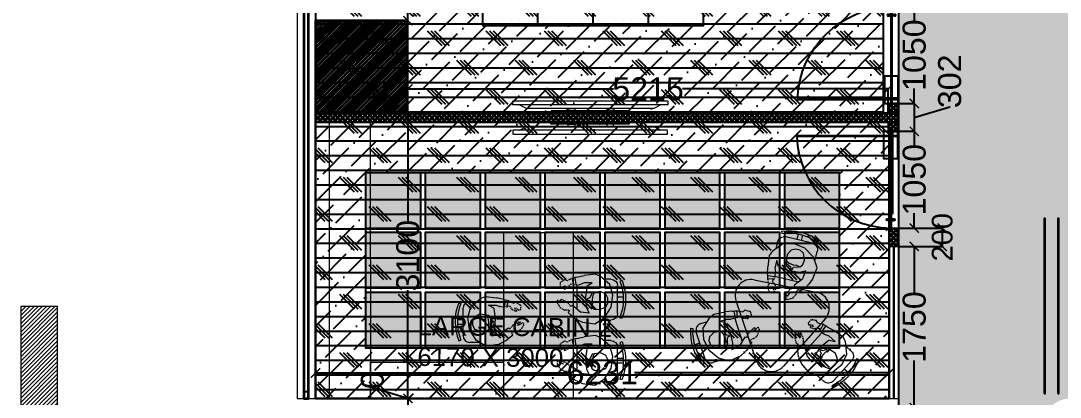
# Model space of a CAD drawing. Header units: millimetres. Extents: x 263321 to 4958806, y 33647 to 987811.
# Drawn here: x 2337552 to 2348841, y 487296 to 491383 of the extents above; entities that cross this region are included whole.
import ezdxf

# ---------------------------------------------------------------- set-up
doc = ezdxf.new("R2010")
doc.units = ezdxf.units.MM
doc.header["$PDMODE"] = 3
doc.linetypes.add('( Hidden )', pattern=[0.375, 0.25, -0.125])
for name, color, linetype, lineweight in [('A-DOOR-FULL', 40, 'Continuous', 18), ('A-FURN-HUMAN', 252, 'Continuous', 9), ('A-FURN-MODULAR-', 6, 'Continuous', 9), ('A-FURN-MODULAR-CHAIR', 5, 'Continuous', 5), ('A-FURN-MODULAR-TABLETOP', 250, 'Continuous', 13), ('A-FURN-TABLE-GROMMET', 7, 'Continuous', 9), ('A-GLASS PARTITION', 5, 'Continuous', 18), ('A-GYPSUM PARTITION', 250, 'Continuous', 35), ('A-PLAN-COLUMN', 3, 'Continuous', 0), ('A-PLAN-RCC-HATCH', 8, 'Continuous', 13), ('A-PLAN-THIN', 251, 'Continuous', 15), ('Base 7th & 9th', 250, 'Continuous', 35), ('TOA- AV', 7, 'Continuous', 9)]:
    doc.layers.add(name, color=color, linetype=linetype, lineweight=lineweight)
for name, color, linetype in [('A-PLAN -GLASS FRAME', 4, 'Continuous'), ('CEILING TOA', 7, 'Continuous'), ('DOOR', 5, 'Continuous'), ('FLOORING TOA', 7, 'Continuous'), ('FR-CUSTOM', 40, 'Continuous'), ('PARTITION DIM.', 250, 'Continuous'), ('PARTITION GYPSUM', 250, 'Continuous'), ('TEXT', 250, 'Continuous')]:
    doc.layers.add(name, color=color, linetype=linetype)
doc.styles.add('ARIAL', font='arial.ttf')
doc.styles.get("Standard").update_dxf_attribs({"font": 'arial.ttf'})
doc.styles.add('TEXT @ 150', font='arial.ttf', dxfattribs={"height": 225})
doc.dimstyles.new('DIM @ 150', dxfattribs={"dimtxt": 225, "dimasz": 100, "dimexe": 1, "dimexo": 0, "dimgap": 0.5, "dimtad": 0, "dimdec": 0, "dimzin": 0, "dimdsep": 46, "dimtxsty": 'TEXT @ 150', "dimblk": 'ARCHTICK', "dimcen": -2, "dimclrd": 8, "dimclre": 8, "dimclrt": 7, "dimadec": 0, "dimazin": 0, "dimtfac": 1, "dimtdec": 0, "dimtofl": 0, "dimtmove": 0, "dimatfit": 3, "dimldrblk": 'OPEN90', "dimfxl": 1, "dimtolj": 1, "dimtzin": 0, "dimlwd": -1, "dimlwe": -1, "dimarcsym": 0})
pattern_1 = [(45, (13069.08, -8478.743), (-26.94076836, 26.94076836), []), (135, (13069.08, -8478.743), (-26.94076836, -26.94076836), [])]
pattern_2 = [(0, (90021.14, 24146.98), (0, 158.75), []), (135, (90100.5, 24067.6), (-317.50014, -317.50014), [224.5065, -224.5065]), (135, (90140.2, 24067.6), (-317.50014, -317.50014), [224.5065, -224.5065]), (135, (90179.9, 24067.6), (-317.50014, -317.50014), [224.5065, -224.5065])]

# ---------------------------------------------------------------- blocks, each defined once
blk = doc.blocks.new('Block-7 Staircase 2600')
at = {"layer": 'A-PLAN-RCC-HATCH'}
h = blk.add_hatch(dxfattribs=at)
h.set_pattern_fill('ANSI31', color=256, scale=10, angle=180, style=0)
h.set_pattern_definition([(225, (30988.2, -300357.52), (22.4506403, -22.4506403), [])])
h.paths.add_polyline_path([(-4712, -5378), (-4312, -5378), (-4312, 7042), (-4712, 7042)])
at = {"layer": 'A-PLAN-COLUMN'}
blk.add_lwpolyline([(-4712, -5378), (-4312, -5378), (-4312, 7042), (-4712, 7042), (-4712, -5378)], dxfattribs=at)
blk = doc.blocks.new('Human Figure')
at = {"layer": 'A-FURN-HUMAN', "lineweight": 5}
for p, q in [((4616.22, 5779.49), (4621.49, 5780.21, 0)), ((4616.22, 5779.49), (4621.49, 5780.21, 0)), ((4621.49, 5780.21, 0), (4626.18, 5778.89, 0)), ((4621.49, 5780.21, 0), (4626.18, 5778.89, 0)), ((4609.08, 5772.43, 0), (4611.71, 5776.63, 0)), ((4609.08, 5772.43, 0), (4611.71, 5776.63, 0)), ((4611.71, 5776.63, 0), (4616.22, 5779.49)), ((4611.71, 5776.63, 0), (4616.22, 5779.49)), ((4626.18, 5778.89, 0), (4629.77, 5774.69, 0)), ((4626.18, 5778.89, 0), (4629.77, 5774.69, 0)), ((4609.78, 5766.99, 0), (4609.08, 5772.43, 0)), ((4609.78, 5766.99, 0), (4609.08, 5772.43, 0)), ((4626.86, 5771.32, 0), (4626.81, 5767.94)), ((4626.86, 5771.32, 0), (4626.81, 5767.94)), ((4629.77, 5774.69, 0), (4630.56, 5772.63, 0)), ((4629.77, 5774.69, 0), (4630.56, 5772.63, 0)), ((4630.56, 5772.63, 0), (4630.01, 5767.72, 0)), ((4630.56, 5772.63, 0), (4630.01, 5767.72, 0)), ((4610.91, 5764.54), (4609.78, 5766.99, 0)), ((4610.91, 5764.54), (4609.78, 5766.99, 0)), ((4616.02, 5768.83), (4613.59, 5769.99, 0)), ((4613.59, 5769.99, 0), (4614.12, 5766.32, 0)), ((4616.02, 5768.83), (4613.59, 5769.99, 0)), ((4613.59, 5769.99, 0), (4614.12, 5766.32, 0)), ((4620.77, 5768.32, 0), (4616.02, 5768.83)), ((4620.77, 5768.32, 0), (4616.02, 5768.83)), ((4625.5, 5769.01, 0), (4620.77, 5768.32, 0)), ((4625.5, 5769.01, 0), (4620.77, 5768.32, 0)), ((4626.81, 5767.94), (4626.19, 5766.32, 0)), ((4626.81, 5767.94), (4626.19, 5766.32, 0)), ((4629.26, 5764.54), (4630.01, 5767.72, 0)), ((4629.26, 5764.54), (4630.01, 5767.72, 0)), ((4613.88, 5760.76, 0), (4611.23, 5763.85, 0)), ((4613.88, 5760.76, 0), (4611.23, 5763.85, 0)), ((4615.48, 5764.54), (4614.12, 5766.32, 0)), ((4615.48, 5764.54), (4614.12, 5766.32, 0)), ((4615.48, 5764.54), (4616.97, 5762.59)), ((4615.48, 5764.54), (4616.97, 5762.59)), ((4625.89, 5764.54), (4626.19, 5766.32, 0)), ((4625.89, 5764.54), (4626.19, 5766.32, 0)), ((4626.5, 5763.17, 0), (4626.01, 5763.22, 0)), ((4626.5, 5763.17, 0), (4626.01, 5763.22, 0)), ((4626.32, 5761.85, 0), (4626.5, 5763.17, 0)), ((4626.32, 5761.85, 0), (4626.5, 5763.17, 0))]:
    blk.add_line(p, q, dxfattribs=at)
at = {"layer": 'A-FURN-HUMAN', "linetype": '( Hidden )', "lineweight": 5, "ltscale": 2}
for p, q in [((4611.23, 5763.85, 0), (4610.91, 5764.54, 0)), ((4611.23, 5763.85, 0), (4610.91, 5764.54, 0)), ((4616.97, 5762.59), (4616.53, 5762.09)), ((4616.97, 5762.59), (4616.53, 5762.09)), ((4616.53, 5762.09), (4618.44, 5760.37, 0)), ((4616.53, 5762.09), (4618.44, 5760.37, 0)), ((4626.01, 5763.22, 0), (4626.14, 5764.36, 0)), ((4626.01, 5763.22, 0), (4626.14, 5764.36, 0)), ((4628.92, 5762.69, 0), (4627.75, 5760.5, 0)), ((4628.92, 5762.69, 0), (4627.75, 5760.5, 0)), ((4629.12, 5763.93, 0), (4628.92, 5762.69, 0)), ((4629.12, 5763.93, 0), (4628.92, 5762.69, 0)), ((4629.26, 5764.54, 0), (4629.12, 5763.93, 0)), ((4629.26, 5764.54, 0), (4629.12, 5763.93, 0)), ((4615.02, 5761.34, 0), (4613.88, 5760.76, 0)), ((4615.02, 5761.34, 0), (4613.88, 5760.76, 0)), ((4615.16, 5758.98, 0), (4615.02, 5761.34, 0)), ((4615.16, 5758.98, 0), (4615.02, 5761.34, 0)), ((4616.12, 5757.36), (4615.16, 5758.98, 0)), ((4616.12, 5757.36), (4615.16, 5758.98, 0)), ((4619.17, 5757.51, 0), (4618.16, 5758.8, 0)), ((4618.16, 5758.8, 0), (4618.39, 5757.81, 0)), ((4619.17, 5757.51, 0), (4618.16, 5758.8, 0)), ((4618.16, 5758.8, 0), (4618.39, 5757.81, 0)), ((4618.39, 5757.81, 0), (4619.31, 5756.18, 0)), ((4618.39, 5757.81, 0), (4619.31, 5756.18, 0)), ((4618.44, 5760.37, 0), (4619.69, 5757.7, 0)), ((4618.44, 5760.37, 0), (4619.69, 5757.7, 0)), ((4619.69, 5757.7, 0), (4619.17, 5757.51, 0)), ((4619.69, 5757.7, 0), (4619.17, 5757.51, 0)), ((4624.06, 5759.18, 0), (4624.81, 5760.79, 0)), ((4624.06, 5759.18, 0), (4624.81, 5760.79, 0)), ((4624.51, 5758.96, 0), (4624.06, 5759.18, 0)), ((4624.51, 5758.96, 0), (4624.06, 5759.18, 0)), ((4624.5, 5757.93, 0), (4625.51, 5759.11, 0)), ((4624.5, 5757.93, 0), (4625.51, 5759.11, 0)), ((4624.87, 5757.37, 0), (4624.5, 5757.93, 0)), ((4624.87, 5757.37, 0), (4624.5, 5757.93, 0)), ((4625.32, 5759.95, 0), (4624.51, 5758.96, 0)), ((4625.32, 5759.95, 0), (4624.51, 5758.96, 0)), ((4624.81, 5760.79, 0), (4626.32, 5761.85, 0)), ((4624.81, 5760.79, 0), (4626.32, 5761.85, 0)), ((4625.51, 5759.11, 0), (4625.32, 5759.95, 0)), ((4625.51, 5759.11, 0), (4625.32, 5759.95, 0)), ((4628.12, 5759.23, 0), (4626.89, 5757.28, 0)), ((4628.12, 5759.23, 0), (4626.89, 5757.28, 0)), ((4627.75, 5760.5, 0), (4628.12, 5759.23, 0)), ((4627.75, 5760.5, 0), (4628.12, 5759.23, 0)), ((4618.19, 5756, 0), (4616.12, 5757.36)), ((4618.19, 5756, 0), (4616.12, 5757.36)), ((4619.31, 5756.18, 0), (4618.19, 5756, 0)), ((4619.31, 5756.18, 0), (4618.19, 5756, 0)), ((4626.89, 5757.28, 0), (4624.87, 5757.37, 0)), ((4626.89, 5757.28, 0), (4624.87, 5757.37, 0))]:
    blk.add_line(p, q, dxfattribs=at)
at = {"layer": 'A-FURN-HUMAN', "linetype": '( Hidden )', "lineweight": 5, "ltscale": 3}
for p, q in [((4625.9, 5764.39, 0), (4625.89, 5764.57, 0)), ((4625.9, 5764.39, 0), (4625.89, 5764.57, 0)), ((4626.14, 5764.36, 0), (4625.9, 5764.39, 0)), ((4626.14, 5764.36, 0), (4625.9, 5764.39, 0))]:
    blk.add_line(p, q, dxfattribs=at)
at = {"layer": 'A-FURN-HUMAN', "lineweight": 5, "elevation": 0}
for points in [[(4622.54, 5772.08), (4621.4, 5771.49), (4619.55, 5771.23), (4618.01, 5771.43), (4616.44, 5771.03), (4615.47, 5772.11), (4615.23, 5774.3), (4616.32, 5777.18), (4618.11, 5778.11), (4620.14, 5778.11), (4621.85, 5777.26), (4623.09, 5774.92), (4622.55, 5771.19), (4620.35, 5770.17), (4619.86, 5769.12), (4619.43, 5769.17), (4619.04, 5770.23), (4616.9, 5771)], [(4622.54, 5772.08), (4621.4, 5771.49), (4619.55, 5771.23), (4618.01, 5771.43), (4616.44, 5771.03), (4615.47, 5772.11), (4615.23, 5774.3), (4616.32, 5777.18), (4618.11, 5778.11), (4620.14, 5778.11), (4621.85, 5777.26), (4623.09, 5774.92), (4622.55, 5771.19), (4620.35, 5770.17), (4619.86, 5769.12), (4619.43, 5769.17), (4619.04, 5770.23), (4616.9, 5771)], [(4625.5, 5769.01), (4626.86, 5771.32)], [(4625.5, 5769.01), (4626.86, 5771.32)], [(4626.09, 5764.27), (4629.04, 5763.91)], [(4626.09, 5764.27), (4629.04, 5763.91)], [(4626.5, 5763.17), (4629.02, 5762.63)], [(4626.5, 5763.17), (4629.02, 5762.63)]]:
    blk.add_lwpolyline(points, dxfattribs=at)
at = {"layer": 'A-FURN-MODULAR-CHAIR', "color": 18, "lineweight": 15, "true_color": 0x000000}
for p, q in [((4613.64, 5782.3, 0), (4625.48, 5782.3, 0)), ((4610.68, 5774.98, 0), (4610.68, 5779.34, 0)), ((4628.44, 5779.34, 0), (4628.44, 5776.24, 0))]:
    blk.add_line(p, q, dxfattribs=at)
at = {"layer": 'A-FURN-MODULAR-CHAIR', "lineweight": 15}
for p, q in [((4613.64, 5782.3, 0), (4625.48, 5782.3, 0)), ((4610.68, 5774.98, 0), (4610.68, 5779.34, 0)), ((4628.44, 5779.34, 0), (4628.44, 5776.24, 0))]:
    blk.add_line(p, q, dxfattribs=at)
at = {"layer": 'A-FURN-MODULAR-CHAIR', "color": 18, "lineweight": 15, "true_color": 0x000000, "elevation": 0}
for points in [[(4618.58, 5784.79), (4618.58, 5782.3)], [(4620.56, 5784.79), (4620.56, 5782.3)], [(4611.29, 5784.13), (4611.67, 5783.22)], [(4627.86, 5784.22), (4627.49, 5783.3)]]:
    blk.add_lwpolyline(points, dxfattribs=at)
at = {"layer": 'A-FURN-MODULAR-CHAIR', "lineweight": 15, "elevation": 0}
for points in [[(4618.58, 5784.79), (4618.58, 5782.3)], [(4620.56, 5784.79), (4620.56, 5782.3)], [(4611.29, 5784.13), (4611.67, 5783.22)], [(4627.86, 5784.22), (4627.49, 5783.3)]]:
    blk.add_lwpolyline(points, dxfattribs=at)
at = {"layer": 'A-FURN-MODULAR-CHAIR', "color": 18, "lineweight": 15, "true_color": 0x000000, "elevation": 0}
blk.add_lwpolyline([(4625.89, 5764.57, -0.034638), (4625.48, 5764.54), (4615.48, 5764.54)], format="xyb", dxfattribs=at)
at = {"layer": 'A-FURN-MODULAR-CHAIR', "lineweight": 15, "elevation": 0}
blk.add_lwpolyline([(4625.89, 5764.57, -0.034638), (4625.48, 5764.54), (4615.48, 5764.54)], format="xyb", dxfattribs=at)
at = {"layer": 'A-FURN-MODULAR-CHAIR', "color": 18, "lineweight": 15, "true_color": 0x000000}
for centre, radius, start, end in [((4619.68, 5763.49, 0), 22.29, 68.458, 112.0994), ((4619.68, 5763.49, 0), 21.3, 68.4839, 112.0994), ((4613.64, 5779.34, 0), 2.96, 90.0001, 180.0001), ((4625.48, 5779.34, 0), 2.96, 0.0001, 90.0001)]:
    blk.add_arc(centre, radius, start, end, dxfattribs=at)
at = {"layer": 'A-FURN-MODULAR-CHAIR', "lineweight": 15}
for centre, radius, start, end in [((4619.68, 5763.49, 0), 22.29, 68.458, 112.0994), ((4619.68, 5763.49, 0), 21.3, 68.4839, 112.0994), ((4613.64, 5779.34, 0), 2.96, 90.0001, 180.0001), ((4625.48, 5779.34, 0), 2.96, 0.0001, 90.0001)]:
    blk.add_arc(centre, radius, start, end, dxfattribs=at)
blk = doc.blocks.new('fea')
at = {"layer": 'A-FURN-MODULAR-TABLETOP'}
for p, q in [((37598.24, 23474.06, 0), (37625.55, 23470.37, 0)), ((37590.86, 23464.51, 0), (37601.32, 23439.01, 0)), ((37630.13, 23459.2, 0), (37613.28, 23437.39, 0))]:
    blk.add_line(p, q, dxfattribs=at)
for centre, start, end in [((37597.31, 23467.15, 0), 82.3052, 202.3052), ((37624.62, 23463.46, 0), 322.3052, 82.3052), ((37607.77, 23441.66, 0), 202.3052, 322.3052)]:
    blk.add_arc(centre, 6.97, start, end, dxfattribs=at)
at = {"layer": 'A-FURN-HUMAN', "color": 161, "linetype": 'ByBlock'}
for p, xscale, rotation in [((41140.66, 16984.29, 0), -0.9999999999999998, 349.8129158478098), ((30238.02, 23417.31, 0), -1, 231.5303956231409)]:
    blk.add_blockref('Human Figure', p, dxfattribs=dict(at, xscale=xscale, rotation=rotation))
at = {"layer": 'A-FURN-HUMAN', "color": 161, "linetype": 'ByBlock', "rotation": 111.5602194000297}
blk.add_blockref('Human Figure', (44652.04, 21272.77, 0), dxfattribs=at)
blk = doc.blocks.new('Columns')
at = {"layer": 'A-PLAN-RCC-HATCH'}
h = blk.add_hatch(dxfattribs=at)
h.set_pattern_fill('ANSI31', color=256, scale=250, style=0)
h.set_pattern_definition([(45, (403397.9, -590762.232), (-22.0970869, 22.0970869), [])])
h.paths.add_polyline_path([(-37160, 1537), (-36160, 1537), (-36160, 2537), (-37160, 2537)])
at = {"layer": 'A-PLAN-COLUMN', "elevation": 0}
blk.add_lwpolyline([(-37160, 1537), (-36160, 1537), (-36160, 2537), (-37160, 2537)], close=True, dxfattribs=at)
blk = doc.blocks.new('_ArchTick')
at = {"color": 0, "linetype": 'ByBlock', "const_width": 0.15}
blk.add_lwpolyline([(-0.5, -0.5), (0.5, 0.5)], dxfattribs=at)
blk = doc.blocks.new('*D346')
at = {"layer": 'Defpoints', "color": 0, "transparency": 16777216}
for p in [(2341730, 499483), (2341752, 491383), (2341756, 491383)]:
    blk.add_point(p, dxfattribs=at)
at = {"layer": 'PARTITION DIM.', "color": 8, "transparency": 16777216}
for p, q in [((2341730, 499483), (2341757, 499483)), ((2341756, 499483), (2341756, 495807)), ((2341756, 491383), (2341756, 495060)), ((2341752, 491383), (2341757, 491383))]:
    blk.add_line(p, q, dxfattribs=at)
at = {"layer": 'PARTITION DIM.', "color": 8, "transparency": 16777216, "xscale": 100, "yscale": 100, "zscale": 100}
for p, rotation in [((2341756, 499483), 90), ((2341756, 491383), 270)]:
    blk.add_blockref('_ArchTick', p, dxfattribs=dict(at, rotation=rotation))
at = {"layer": 'PARTITION DIM.', "color": 7, "transparency": 16777216, "insert": (2341756, 495433), "char_height": 250, "attachment_point": 5, "rotation": 90}
blk.add_mtext('\\A1;8100', dxfattribs=at)
blk = doc.blocks.new('_Open90')
at = {"color": 0, "linetype": 'ByBlock'}
for p, q in [((0, 0), (-1, 0)), ((-0.5, 0.5), (0, 0)), ((0, 0), (-0.5, -0.5))]:
    blk.add_line(p, q, dxfattribs=at)
blk = doc.blocks.new('*D347')
at = {"layer": 'Defpoints', "color": 0, "transparency": 16777216}
for p in [(2341752, 490383), (2341688, 487283), (2341756, 487283)]:
    blk.add_point(p, dxfattribs=at)
at = {"layer": 'PARTITION DIM.', "color": 8, "transparency": 16777216}
for p, q in [((2341752, 490383), (2341757, 490383)), ((2341756, 490383), (2341756, 489206)), ((2341756, 487283), (2341756, 488460)), ((2341688, 487283), (2341757, 487283))]:
    blk.add_line(p, q, dxfattribs=at)
at = {"layer": 'PARTITION DIM.', "color": 8, "transparency": 16777216, "xscale": 100, "yscale": 100, "zscale": 100}
for p, rotation in [((2341756, 490383), 90), ((2341756, 487283), 270)]:
    blk.add_blockref('_ArchTick', p, dxfattribs=dict(at, rotation=rotation))
at = {"layer": 'PARTITION DIM.', "color": 7, "transparency": 16777216, "insert": (2341756, 488833), "char_height": 250, "attachment_point": 5, "rotation": 90}
blk.add_mtext('\\A1;3100', dxfattribs=at)
blk = doc.blocks.new('*D348')
at = {"layer": 'Defpoints', "color": 0, "transparency": 16777216}
for p in [(2341688, 487283), (2341756, 487283), (2341760, 487283)]:
    blk.add_point(p, dxfattribs=at)
at = {"layer": 'PARTITION DIM.', "color": 8, "transparency": 16777216}
for p, q in [((2341371, 487398), (2341371, 487399)), ((2341756, 487283), (2341371, 487398)), ((2341756, 487283), (2341756, 487383)), ((2341688, 487283), (2341757, 487283)), ((2341760, 487283), (2341755, 487283)), ((2341756, 487283), (2341756, 487183)), ((2341756, 487283), (2341756, 487283))]:
    blk.add_line(p, q, dxfattribs=at)
at = {"layer": 'PARTITION DIM.', "color": 8, "transparency": 16777216, "xscale": 100, "yscale": 100, "zscale": 100}
for rotation in [270, 90]:
    blk.add_blockref('_ArchTick', (2341756, 487283), dxfattribs=dict(at, rotation=rotation))
at = {"layer": 'PARTITION DIM.', "color": 7, "transparency": 16777216, "insert": (2341371, 487481), "char_height": 250, "attachment_point": 5, "rotation": 90}
blk.add_mtext('\\A1;0', dxfattribs=at)
blk = doc.blocks.new('*D353')
at = {"layer": 'Defpoints', "color": 0, "transparency": 16777216}
for p in [(2346972, 490643), (2341757, 490383), (2346972, 490383)]:
    blk.add_point(p, dxfattribs=at)
at = {"layer": 'PARTITION DIM.', "color": 8, "transparency": 16777216}
for p, q in [((2341757, 490383), (2341757, 490644)), ((2341757, 490643), (2343989, 490643)), ((2346972, 490643), (2344739, 490643)), ((2346972, 490383), (2346972, 490644))]:
    blk.add_line(p, q, dxfattribs=at)
at = {"layer": 'PARTITION DIM.', "color": 8, "transparency": 16777216, "xscale": 100, "yscale": 100, "zscale": 100, "rotation": 180}
blk.add_blockref('_ArchTick', (2341757, 490643), dxfattribs=at)
at = {"layer": 'PARTITION DIM.', "color": 8, "transparency": 16777216, "xscale": 100, "yscale": 100, "zscale": 100}
blk.add_blockref('_ArchTick', (2346972, 490643), dxfattribs=at)
at = {"layer": 'PARTITION DIM.', "color": 7, "transparency": 16777216, "insert": (2344364, 490643), "char_height": 250, "attachment_point": 5}
blk.add_mtext('\\A1;5215', dxfattribs=at)
blk = doc.blocks.new('*D354')
at = {"layer": 'Defpoints', "color": 0, "transparency": 16777216}
for p in [(2346983, 487560), (2340752, 487283), (2346983, 487283, 0)]:
    blk.add_point(p, dxfattribs=at)
at = {"layer": 'PARTITION DIM.', "color": 8, "transparency": 16777216}
for p, q in [((2340752, 487283), (2340752, 487561)), ((2340752, 487560), (2343517, 487560)), ((2346983, 487560), (2344218, 487560)), ((2346983, 487283), (2346983, 487561))]:
    blk.add_line(p, q, dxfattribs=at)
at = {"layer": 'PARTITION DIM.', "color": 8, "transparency": 16777216, "xscale": 100, "yscale": 100, "zscale": 100, "rotation": 180}
blk.add_blockref('_ArchTick', (2340752, 487560), dxfattribs=at)
at = {"layer": 'PARTITION DIM.', "color": 8, "transparency": 16777216, "xscale": 100, "yscale": 100, "zscale": 100}
blk.add_blockref('_ArchTick', (2346983, 487560), dxfattribs=at)
at = {"layer": 'PARTITION DIM.', "color": 7, "transparency": 16777216, "insert": (2343867, 487560), "char_height": 250, "attachment_point": 5}
blk.add_mtext('\\A1;6231', dxfattribs=at)
blk = doc.blocks.new('*D364')
at = {"layer": 'Defpoints', "color": 0, "transparency": 16777216}
for p in [(2347083, 491535), (2347083, 490485), (2347256, 490485)]:
    blk.add_point(p, dxfattribs=at)
at = {"layer": 'PARTITION DIM.', "color": 8, "transparency": 16777216}
for p, q in [((2347083, 491535), (2347257, 491535)), ((2347256, 491535), (2347256, 491372)), ((2347256, 490485), (2347256, 490648)), ((2347083, 490485), (2347257, 490485))]:
    blk.add_line(p, q, dxfattribs=at)
at = {"layer": 'PARTITION DIM.', "color": 8, "transparency": 16777216, "xscale": 100, "yscale": 100, "zscale": 100}
for p, rotation in [((2347256, 491535), 90), ((2347256, 490485), 270)]:
    blk.add_blockref('_ArchTick', p, dxfattribs=dict(at, rotation=rotation))
at = {"layer": 'PARTITION DIM.', "color": 7, "transparency": 16777216, "insert": (2347256, 491010), "char_height": 250, "attachment_point": 5, "rotation": 90}
blk.add_mtext('\\A1;1050', dxfattribs=at)
blk = doc.blocks.new('*D365')
at = {"layer": 'Defpoints', "color": 0, "transparency": 16777216}
for p in [(2347083, 490485), (2347073, 490183), (2347256, 490183)]:
    blk.add_point(p, dxfattribs=at)
at = {"layer": 'PARTITION DIM.', "color": 8, "transparency": 16777216}
for p, q in [((2347083, 490485), (2347257, 490485)), ((2347256, 490485), (2347256, 490183)), ((2347256, 490334), (2347641, 490450)), ((2347641, 490450), (2347641, 490451)), ((2347073, 490183), (2347257, 490183))]:
    blk.add_line(p, q, dxfattribs=at)
at = {"layer": 'PARTITION DIM.', "color": 8, "transparency": 16777216, "xscale": 100, "yscale": 100, "zscale": 100}
for p, rotation in [((2347256, 490485), 90), ((2347256, 490183), 270)]:
    blk.add_blockref('_ArchTick', p, dxfattribs=dict(at, rotation=rotation))
at = {"layer": 'PARTITION DIM.', "color": 7, "transparency": 16777216, "insert": (2347641, 490726), "char_height": 250, "attachment_point": 5, "rotation": 90}
blk.add_mtext('\\A1;302', dxfattribs=at)
blk = doc.blocks.new('*D366')
at = {"layer": 'Defpoints', "color": 0, "transparency": 16777216}
for p in [(2347073, 490183), (2347073, 489133), (2347256, 489133)]:
    blk.add_point(p, dxfattribs=at)
at = {"layer": 'PARTITION DIM.', "color": 8, "transparency": 16777216}
for p, q in [((2347073, 490183), (2347257, 490183)), ((2347256, 490183), (2347256, 490020)), ((2347256, 489133), (2347256, 489296)), ((2347073, 489133), (2347257, 489133))]:
    blk.add_line(p, q, dxfattribs=at)
at = {"layer": 'PARTITION DIM.', "color": 8, "transparency": 16777216, "xscale": 100, "yscale": 100, "zscale": 100}
for p, rotation in [((2347256, 490183), 90), ((2347256, 489133), 270)]:
    blk.add_blockref('_ArchTick', p, dxfattribs=dict(at, rotation=rotation))
at = {"layer": 'PARTITION DIM.', "color": 7, "transparency": 16777216, "insert": (2347256, 489658), "char_height": 250, "attachment_point": 5, "rotation": 90}
blk.add_mtext('\\A1;1050', dxfattribs=at)
blk = doc.blocks.new('*D367')
at = {"layer": 'Defpoints', "color": 0, "transparency": 16777216}
for p in [(2347083, 488933, 0), (2347083, 487183), (2347256, 487183)]:
    blk.add_point(p, dxfattribs=at)
at = {"layer": 'PARTITION DIM.', "color": 8, "transparency": 16777216}
for p, q in [((2347083, 488933), (2347257, 488933)), ((2347256, 488933), (2347256, 488420)), ((2347256, 487183), (2347256, 487696)), ((2347083, 487183), (2347257, 487183))]:
    blk.add_line(p, q, dxfattribs=at)
at = {"layer": 'PARTITION DIM.', "color": 8, "transparency": 16777216, "xscale": 100, "yscale": 100, "zscale": 100}
for p, rotation in [((2347256, 488933), 90), ((2347256, 487183), 270)]:
    blk.add_blockref('_ArchTick', p, dxfattribs=dict(at, rotation=rotation))
at = {"layer": 'PARTITION DIM.', "color": 7, "transparency": 16777216, "insert": (2347256, 488058), "char_height": 250, "attachment_point": 5, "rotation": 90}
blk.add_mtext('\\A1;1750', dxfattribs=at)
blk = doc.blocks.new('door-3f-01')
at = {"layer": 'A-GLASS PARTITION', "color": 5}
blk.add_line((-36, 0), (-36, 4), dxfattribs=at)
at = {"layer": 'DOOR', "elevation": 0}
blk.add_lwpolyline([(-1.95, 37.5), (-1.55, 37.5), (-1.55, 0), (-1.95, 0)], close=True, dxfattribs=at)
at = {"layer": 'DOOR', "color": 252, "true_color": 0x939598}
blk.add_lwpolyline([(0, 0), (-10.2, 0), (-10.2, 5.08), (0, 5.08), (0, 0)], dxfattribs=at)
at = {"layer": 'DOOR'}
blk.add_lwpolyline([(-36, 2.34), (-36, 2.74), (0, 2.74), (0, 2.34)], close=True, dxfattribs=at)
for points in [[(-32.64, 3.74), (-32.64, 2.74), (-33.14, 2.74), (-33.14, 3.74)], [(-32.64, 1.34), (-32.64, 2.34), (-33.14, 2.34), (-33.14, 1.34)]]:
    blk.add_lwpolyline(points, dxfattribs=at)
for centre in [(-32.89, 3.86), (-32.89, 1.22)]:
    blk.add_circle(centre, 0.278, dxfattribs=at)
at = {"layer": 'DOOR', "color": 252, "true_color": 0x939598}
blk.add_arc((-0.52, 2.04, 0), 35.48, 92.2973, 178.8766, dxfattribs=at)
blk = doc.blocks.new('*D722')
at = {"layer": 'Defpoints', "color": 0, "transparency": 16777216}
for p in [(2347084, 489133, 0), (2347084, 488933), (2347560, 488933)]:
    blk.add_point(p, dxfattribs=at)
at = {"layer": 'PARTITION DIM.', "color": 8, "transparency": 16777216}
for p, q in [((2347084, 489133), (2347561, 489133)), ((2347560, 489133), (2347560, 488933)), ((2347084, 488933), (2347561, 488933))]:
    blk.add_line(p, q, dxfattribs=at)
at = {"layer": 'PARTITION DIM.', "color": 8, "transparency": 16777216, "xscale": 100, "yscale": 100, "zscale": 100}
for p, rotation in [((2347560, 489133), 90), ((2347560, 488933), 270)]:
    blk.add_blockref('_ArchTick', p, dxfattribs=dict(at, rotation=rotation))
at = {"layer": 'PARTITION DIM.', "color": 7, "transparency": 16777216, "insert": (2347560, 489033), "char_height": 225, "attachment_point": 5, "rotation": 90, "style": 'TEXT @ 150'}
blk.add_mtext('\\A1;200', dxfattribs=at)
blk = doc.blocks.new('A$C60412B90')
at = {"layer": 'TOA- AV', "color": 30, "true_color": 0xf8991e}
blk.add_line((256.5, 111), (986.5, 111), dxfattribs=at)
at = {"layer": 'TOA- AV', "color": 6}
for p, q in [((-100, 55.5), (1343, 55.5)), ((-37.2, 55.5), (29.9, 91)), ((1280.2, 55.5), (1213.1, 91))]:
    blk.add_line(p, q, dxfattribs=at)
at = {"layer": 'TOA- AV', "color": 30, "true_color": 0xf8991e}
for points in [[(986.5, 111), (986.5, 131), (256.5, 131), (256.5, 111)], [(403.4, 91), (464.2, 91)], [(825.1, 91), (764.2, 91)]]:
    blk.add_lwpolyline(points, dxfattribs=at)
for points in [[(403.4, 111), (464.2, 111), (464.2, 91), (403.4, 91)], [(825.1, 111), (764.2, 111), (764.2, 91), (825.1, 91)]]:
    blk.add_lwpolyline(points, close=True, dxfattribs=at)
at = {"layer": 'TOA- AV', "color": 6}
for points in [[(1343, 55.5), (1343, 20), (-100, 20), (-100, 55.5)], [(29.9, 91), (1213.1, 91)]]:
    blk.add_lwpolyline(points, dxfattribs=at)

msp = doc.modelspace()

# ---------------------------------------------------------------- hatches: boundary and pattern name
at = {"layer": 'A-GYPSUM PARTITION', "true_color": 0x636466}
h = msp.add_hatch(dxfattribs=at)
h.set_pattern_fill('ANSI37', color=251, scale=12)
h.set_pattern_definition(pattern_1)
h.paths.add_polyline_path([(2347072.3, 490484.9), (2346972.3, 490484.9), (2346972.3, 490383.1), (2347072.3, 490383.1)])
h = msp.add_hatch(dxfattribs=at)
h.set_pattern_fill('ANSI37', color=251, scale=12)
h.set_pattern_definition(pattern_1)
h.paths.add_polyline_path([(2340751.6, 490383.1), (2347073.2, 490383.1), (2347073.2, 490283.1), (2340751.6, 490283.1)])
h = msp.add_hatch(dxfattribs=at)
h.set_pattern_fill('ANSI37', color=251, scale=12)
h.set_pattern_definition([(45, (13069.078, -8680.59), (-26.94076836, 26.94076836), []), (135, (13069.078, -8680.59), (-26.94076836, -26.94076836), [])])
h.paths.add_polyline_path([(2347072.3, 490283.1), (2346972.3, 490283.1), (2346972.3, 490181.2), (2347072.3, 490181.2)])
h = msp.add_hatch(dxfattribs=at)
h.set_pattern_fill('ANSI37', color=251, scale=12)
h.set_pattern_definition([(45, (11696.307, -8622.3), (-26.94076836, 26.94076836), []), (135, (11696.307, -8622.3), (-26.94076836, -26.94076836), [])])
h.paths.add_polyline_path([(2346982.9, 488933.1), (2346982.9, 489133.1), (2347083.8, 489133.1), (2347083.8, 488933.1)])
at = {"layer": 'Base 7th & 9th'}
h = msp.add_hatch(dxfattribs=at)
h.set_pattern_fill('ANSI31', color=256, scale=250, style=0)
h.set_pattern_definition([(45, (2781309.825, -101916.18), (-22.0970869, 22.0970869), [])])
h.paths.add_polyline_path([(2340751.6, 490383.1), (2341751.6, 490383.1), (2341751.6, 491383.1), (2340751.6, 491383.1)])
at = {"layer": 'CEILING TOA', "true_color": 0x939598}
h = msp.add_hatch(dxfattribs=at)
h.set_pattern_fill('ANSI36', color=252, scale=50)
h.set_pattern_definition([(45, (13069.08, -8478.74), (84.189901, 308.696304), [396.875, -79.375, 0, -79.375])])
h.paths.add_polyline_path([(2341751.6, 490383.1), (2346921.9, 490383.1), (2346921.9, 491834.3), (2345783.7, 491834), (2345782.9, 498033.8), (2346982.5, 498033.1), (2346981.9, 499483.1), (2341751.6, 499483.1)])
h.paths.add_polyline_path([(2342567.9, 491333.3), (2344967.9, 491333.3), (2344966.9, 498533.3), (2342567.9, 498533.3)], flags=16)
at = {"layer": 'CEILING TOA'}
h = msp.add_hatch(dxfattribs=at)
h.set_pattern_fill('_USER', color=252, scale=600, double=1, pattern_type=0)
h.set_pattern_definition([(0, (2344967.86, 491333.3), (0, 600), []), (90, (2344967.86, 491333.3), (-600, 4e-14), [])])
h.paths.add_polyline_path([(2342567.9, 491333.3), (2344967.9, 491333.3), (2344966.9, 498533.3), (2342567.9, 498533.3)])
at = {"layer": 'CEILING TOA', "true_color": 0x939598}
h = msp.add_hatch(dxfattribs=at)
h.set_pattern_fill('DOTS', color=252, scale=59)
h.set_pattern_definition([(0, (13069.08, -8478.74), (46.83125, 93.6625), [0, -93.6625])])
h.paths.add_polyline_path([(2342567.9, 491333.3), (2344967.9, 491333.3), (2344966.9, 498533.3), (2342567.9, 498533.3)])
h = msp.add_hatch(dxfattribs=at)
h.set_pattern_fill('ANSI36', color=252, scale=50)
h.set_pattern_definition([(45, (14273.89, 69222.25), (84.189901, 308.696304), [396.875, -79.375, 0, -79.375])])
h.paths.add_polyline_path([(2346444.8, 489733.1), (2341294.8, 489733.1), (2341294.8, 487833.1), (2346444.8, 487833.1)], flags=16)
h.paths.add_polyline_path([(2346982.9, 490283), (2340751.6, 490283), (2340751.6, 487283), (2346982.9, 487283)])
h = msp.add_hatch(dxfattribs=at)
h.set_pattern_fill('DOTS', color=252, scale=20)
h.set_pattern_definition([(0, (14402.054, 69222.264), (15.875, 31.75), [0, -31.75])])
h.paths.add_polyline_path([(2345844.8, 487833.1), (2346444.8, 487833.1), (2346444.8, 488433.1), (2345844.8, 488433.1)])
h.paths.add_polyline_path([(2345844.8, 488483.1), (2346444.8, 488483.1), (2346444.8, 489083.1), (2345844.8, 489083.1)])
h.paths.add_polyline_path([(2345844.8, 489133.1), (2346444.8, 489133.1), (2346444.8, 489733.1), (2345844.8, 489733.1)])
h.paths.add_polyline_path([(2345194.8, 487833.1), (2345794.8, 487833.1), (2345794.8, 488433.1), (2345194.8, 488433.1)])
h.paths.add_polyline_path([(2345194.8, 488483.1), (2345794.8, 488483.1), (2345794.8, 489083.1), (2345194.8, 489083.1)])
h.paths.add_polyline_path([(2345194.8, 489133.1), (2345794.8, 489133.1), (2345794.8, 489733.1), (2345194.8, 489733.1)])
h.paths.add_polyline_path([(2344544.8, 487833.1), (2345144.8, 487833.1), (2345144.8, 488433.1), (2344544.8, 488433.1)])
h.paths.add_polyline_path([(2344544.8, 488483.1), (2345144.8, 488483.1), (2345144.8, 489083.1), (2344544.8, 489083.1)])
h.paths.add_polyline_path([(2344544.8, 489133.1), (2345144.8, 489133.1), (2345144.8, 489733.1), (2344544.8, 489733.1)])
h.paths.add_polyline_path([(2343894.8, 487833.1), (2344494.8, 487833.1), (2344494.8, 488433.1), (2343894.8, 488433.1)])
h.paths.add_polyline_path([(2343894.8, 488483.1), (2344494.8, 488483.1), (2344494.8, 489083.1), (2343894.8, 489083.1)])
h.paths.add_polyline_path([(2343894.8, 489133.1), (2344494.8, 489133.1), (2344494.8, 489733.1), (2343894.8, 489733.1)])
h.paths.add_polyline_path([(2343244.8, 487833.1), (2343844.8, 487833.1), (2343844.8, 488433.1), (2343244.8, 488433.1)])
h.paths.add_polyline_path([(2343244.8, 488483.1), (2343844.8, 488483.1), (2343844.8, 489083.1), (2343244.8, 489083.1)])
h.paths.add_polyline_path([(2343244.8, 489133.1), (2343844.8, 489133.1), (2343844.8, 489733.1), (2343244.8, 489733.1)])
h.paths.add_polyline_path([(2342594.8, 487833.1), (2343194.8, 487833.1), (2343194.8, 488433.1), (2342594.8, 488433.1)])
h.paths.add_polyline_path([(2341944.8, 487833.1), (2342544.8, 487833.1), (2342544.8, 488433.1), (2341944.8, 488433.1)])
h.paths.add_polyline_path([(2341294.8, 487833.1), (2341894.8, 487833.1), (2341894.8, 488433.1), (2341294.8, 488433.1)])
h.paths.add_polyline_path([(2342594.8, 488483.1), (2343194.8, 488483.1), (2343194.8, 489083.1), (2342594.8, 489083.1)])
h.paths.add_polyline_path([(2341944.8, 488483.1), (2342544.8, 488483.1), (2342544.8, 489083.1), (2341944.8, 489083.1)])
h.paths.add_polyline_path([(2341294.8, 488483.1), (2341894.8, 488483.1), (2341894.8, 489083.1), (2341294.8, 489083.1)])
h.paths.add_polyline_path([(2342594.8, 489133.1), (2343194.8, 489133.1), (2343194.8, 489733.1), (2342594.8, 489733.1)])
h.paths.add_polyline_path([(2341944.8, 489133.1), (2342544.8, 489133.1), (2342544.8, 489733.1), (2341944.8, 489733.1)])
h.paths.add_polyline_path([(2341294.8, 489133.1), (2341894.8, 489133.1), (2341894.8, 489733.1), (2341294.8, 489733.1)])
at = {"layer": 'FLOORING TOA', "true_color": 0xc7c8ca}
h = msp.add_hatch(dxfattribs=at)
h.set_pattern_fill('EARTH', color=9, scale=120)
edge = h.paths.add_edge_path()
edge.add_line((2399150.3, 470683.1), (2406751.6, 470683.1))
edge.add_line((2406751.6, 470683.1), (2406751.6, 489283.1))
edge.add_line((2406751.6, 489283.1), (2406777, 491421.9))
edge.add_line((2406777, 491421.9), (2410711.6, 491383.1))
edge.add_line((2410711.6, 491383.1), (2410711.6, 490662.8))
edge.add_line((2410711.6, 490662.8), (2412251.6, 490662.8))
edge.add_line((2412251.6, 490662.8), (2412251.6, 491383.1))
edge.add_line((2412251.6, 491383.1), (2413501.6, 491383.1))
edge.add_line((2413501.6, 491383.1), (2413501.6, 490641.9))
edge.add_line((2413501.6, 490641.9), (2414541.6, 490641.9))
edge.add_line((2414541.6, 490641.9), (2414541.6, 491383.1))
edge.add_line((2414541.6, 491383.1), (2419059.8, 491383.1))
edge.add_line((2419059.8, 491383.1), (2419290.9, 492883.1))
edge.add_line((2419290.9, 492883.1), (2413191.6, 492883.1))
edge.add_line((2413191.6, 492883.1), (2413191.6, 495458.2))
edge.add_line((2413191.6, 495458.2), (2416206.2, 495458.2))
edge.add_line((2416206.2, 495458.2), (2416206.2, 496558.2))
edge.add_line((2416206.2, 496558.2), (2413191.6, 496558.2))
edge.add_line((2413191.6, 496558.2), (2413191.6, 498963.1))
edge.add_line((2413191.6, 498963.1), (2411651.6, 498963.1))
edge.add_line((2411651.6, 498963.1), (2411651.6, 492883.1))
edge.add_line((2411651.6, 492883.1), (2404451.6, 492883.1))
edge.add_line((2404451.6, 492883.1), (2404452.6, 502283.1))
edge.add_line((2404452.6, 502283.1), (2402951.6, 502283.1))
edge.add_line((2402951.6, 502283.1), (2402951.4, 497183.5))
edge.add_line((2402951.4, 497183.5), (2402951.6, 497133.1))
edge.add_line((2402951.6, 497133.1), (2399951.6, 497133.1))
edge.add_line((2399951.6, 497133.1), (2399951.6, 505326.9))
edge.add_arc((2397396.4, -38564.5), 543897.4, 89.730828, 95.307778)
edge.add_line((2347082.8, 503000.8), (2347082.9, 472483.1))
edge.add_line((2347082.9, 472483.1), (2343851.6, 472483.1))
edge.add_line((2343851.6, 472483.1), (2343851.6, 458383.2))
edge.add_line((2343851.6, 458383.2), (2354252.4, 458383.2))
edge.add_line((2354252.4, 458383.2), (2354252.7, 455753.4))
edge.add_arc((2374151.3, 141679.3), 314703.8, 88.069715, 93.625218, ccw=False)
edge.add_line((2384751.6, 456204.5), (2384751.6, 459200.3))
edge.add_line((2384751.6, 459200.3), (2394751.8, 459200.3))
edge.add_line((2394751.8, 459200.3), (2394749.6, 457484.3))
edge.add_line((2394749.6, 457484.3), (2395751.6, 457483.1))
edge.add_line((2395751.6, 457483.1), (2395751.6, 458383.1))
edge.add_line((2395751.6, 458383.1), (2396651.6, 458383.1))
edge.add_line((2396651.6, 458383.1), (2396651.6, 459197.4))
edge.add_line((2396651.6, 459197.4), (2399811.2, 459198))
edge.add_line((2399811.2, 459198), (2399811.2, 460833.1))
edge.add_line((2399811.2, 460833.1), (2398551.6, 460833.1))
edge.add_line((2398551.6, 460833.1), (2398551.6, 466883.1))
edge.add_line((2398551.6, 466883.1), (2403551.7, 466883.1))
edge.add_line((2403551.7, 466883.1), (2403551.7, 465533.1))
edge.add_line((2403551.7, 465533.1), (2407851.7, 465533.1))
edge.add_line((2407851.7, 465533.1), (2407851.7, 460783.1))
edge.add_line((2407851.7, 460783.1), (2409491.6, 460783.1))
edge.add_line((2409491.6, 460783.1), (2409496.3, 466883.1))
edge.add_line((2409496.3, 466883.1), (2415285.8, 466883.1))
edge.add_line((2415285.8, 466883.1), (2415516.9, 468383.1))
edge.add_line((2415516.9, 468383.1), (2399151.6, 468383.1))
edge.add_arc((2399151.6, 468983.1), 600, 180.00022, 269.99765, ccw=False)
edge.add_line((2398551.6, 468983.1), (2398551.6, 470083.1))
edge.add_arc((2399151.6, 470083.1), 600, 90.12503, 179.99987, ccw=False)
edge = h.paths.add_edge_path(flags=16)
edge.add_line((2350804.3, 495933.1), (2349254.3, 495933.1))
edge.add_arc((2349254.3, 495533.1), 400, 90.00028, 179.78887)
edge.add_line((2348854.3, 495534.5), (2348854.3, 492844.4))
edge.add_line((2348854.3, 492844.4), (2350804.3, 492844.4))
edge.add_line((2350804.3, 492844.4), (2350804.3, 495933.1))
h.paths.add_polyline_path([(2380451.6, 495933.1), (2394411.6, 495933.1), (2394411.6, 489283.1), (2388129.7, 489289.9), (2388129.7, 487283.1), (2379984.7, 487283), (2379984.7, 489283.1), (2380551.6, 489283.1)], flags=16)
edge = h.paths.add_edge_path(flags=16)
edge.add_line((2404951.6, 487283.1), (2348951.6, 487283.1))
edge.add_arc((2348951.6, 486983.1), 300, 90, 179.99701)
edge.add_line((2348651.6, 486983.1), (2348650.9, 472483.1))
edge.add_line((2348650.9, 472483.1), (2404951.6, 472483.1))
edge.add_line((2404951.6, 472483.1), (2404951.6, 487283.1))
h.paths.add_polyline_path([(2396751.6, 460833.1), (2396751.6, 464283.1)], flags=16)
at = {"layer": 'FLOORING TOA', "true_color": 0xf1eb1f}
h = msp.add_hatch(dxfattribs=at)
h.set_pattern_fill('CORK', color=2, scale=50)
h.set_pattern_definition(pattern_2)
h.paths.add_polyline_path([(2340751.8, 490383.1), (2346921.9, 490383.1), (2346921.9, 491834.3), (2345783.7, 491834), (2345782.9, 498033.8), (2346982.5, 498033.1), (2346981.9, 499483.1), (2340751.8, 499483.1)])
at = {"layer": 'FLOORING TOA'}
h = msp.add_hatch(dxfattribs=at)
h.set_pattern_fill('CORK', color=4, scale=50)
h.set_pattern_definition(pattern_2)
h.paths.add_polyline_path([(2340751.6, 490283.1), (2346982.9, 490283.1), (2346982.9, 487283), (2340751.6, 487283)])
at = {"layer": 'FR-CUSTOM'}
h = msp.add_hatch(dxfattribs=at)
h.set_pattern_fill('ANGLE', color=252)
h.set_pattern_definition([(0, (13069.078, -8478.743), (0, 6.985), [5.08, -1.905]), (90, (13069.078, -8478.743), (-6.985, 4e-16), [5.08, -1.905])])
edge = h.paths.add_edge_path()
edge.add_line((2347082.8, 503000.8), (2347082.9, 472483.1))

# ---------------------------------------------------------------- linework, layer by layer
at = {"layer": 'A-FURN-MODULAR-TABLETOP', "lineweight": 20, "elevation": 0}
for points in [[(2340901.6, 490283.1), (2340901.7, 487283.1), (2341351.7, 487283.1), (2341351.6, 490283.1)], [(2342799.4, 487283.1), (2342799.4, 489083.1), (2343549.4, 489083.1), (2343549.4, 487283.1)]]:
    msp.add_lwpolyline(points, close=True, dxfattribs=at)
msp.add_lwpolyline([(2342799.4, 487283.1), (2341349.1, 487283.1), (2341349.1, 487677.8), (2342799.4, 487677.8)], dxfattribs=at)
at = {"layer": 'A-FURN-TABLE-GROMMET'}
msp.add_line((2347022.1, 490183.1, 0), (2347022.1, 489283.1), dxfattribs=at)
at = {"layer": 'A-GLASS PARTITION', "linetype": 'ByBlock', "ltscale": 5, "elevation": 0}
for points in [[(2347073.2, 490283.1), (2347073.2, 490183.1), (2346973.2, 490183.1), (2346973.2, 490283.1)], [(2347082.9, 487283.1), (2347082.9, 488933.1), (2346982.9, 488933.1), (2346982.9, 487283.1)]]:
    msp.add_lwpolyline(points, close=True, dxfattribs=at)
at = {"layer": 'A-GLASS PARTITION', "linetype": 'ByBlock', "ltscale": 5, "const_width": 25, "elevation": 0}
msp.add_lwpolyline([(2347032.9, 487283.1), (2347032.9, 488933.1)], dxfattribs=at)
at = {"layer": 'A-PLAN -GLASS FRAME', "ltscale": 500, "elevation": 0}
msp.add_lwpolyline([(2340626.6, 487358.1), (2340676.6, 487358.1), (2340676.6, 502450.6, -0.0318371)], format="xyb", dxfattribs=at)
at = {"layer": 'A-PLAN-THIN', "elevation": 0}
msp.add_lwpolyline([(2410251.6, 502383.1), (2410251.6, 505383.1, 0.0319456), (2340551.6, 502562.7), (2340551.6, 487283.1), (2340751.6, 487283.1), (2340751.6, 502383.1, -0.0317726), (2410051.6, 505187.2)], format="xyb", dxfattribs=at)
at = {"layer": 'Base 7th & 9th', "color": 4, "ltscale": 500, "elevation": 0}
msp.add_lwpolyline([(2410176.6, 502383.1), (2410176.6, 505309.8, 0.0318811), (2340626.6, 502495.2), (2340626.6, 487283.1), (2340676.6, 487283.1), (2340676.6, 502450.6, -0.0318371), (2410126.6, 505260.4), (2410126.6, 502383.1)], format="xyb", dxfattribs=at)
at = {"layer": 'Base 7th & 9th', "elevation": 0}
msp.add_lwpolyline([(2340751.6, 490383.1), (2341751.6, 490383.1), (2341751.6, 491383.1), (2340751.6, 491383.1)], close=True, dxfattribs=at)
at = {"layer": 'CEILING TOA'}
for points in [[(2340751.8, 490383.1), (2346921.9, 490383.1), (2346921.9, 491834.3), (2345783.7, 491834), (2345782.9, 498033.8), (2346982.5, 498033.1), (2346981.9, 499483.1), (2340751.8, 499483.1)], [(2342567.9, 491333.3), (2344967.9, 491333.3), (2344966.9, 498533.3), (2342567.9, 498533.3)]]:
    msp.add_lwpolyline(points, close=True, dxfattribs=at)
at = {"layer": 'CEILING TOA', "elevation": 0}
for points in [[(2340751.6, 490283.1), (2346982.9, 490283.1), (2346982.9, 487283), (2340751.6, 487283)], [(2346982.9, 490283), (2340751.6, 490283.1), (2340751.6, 487283.1), (2346982.9, 487283)], [(2346982.9, 490283), (2340751.6, 490283), (2340751.6, 487283), (2346982.9, 487283)], [(2346444.8, 489733.1), (2341294.8, 489733.1), (2341294.8, 487833.1), (2346444.8, 487833.1)], [(2341294.8, 489133.1), (2341894.8, 489133.1), (2341894.8, 489733.1), (2341294.8, 489733.1)], [(2346444.8, 489733.1), (2341294.8, 489733.1), (2341294.8, 487833.1), (2346444.8, 487833.1)], [(2341944.8, 489133.1), (2342544.8, 489133.1), (2342544.8, 489733.1), (2341944.8, 489733.1)], [(2342594.8, 489133.1), (2343194.8, 489133.1), (2343194.8, 489733.1), (2342594.8, 489733.1)], [(2343244.8, 489133.1), (2343844.8, 489133.1), (2343844.8, 489733.1), (2343244.8, 489733.1)], [(2343894.8, 489133.1), (2344494.8, 489133.1), (2344494.8, 489733.1), (2343894.8, 489733.1)], [(2344544.8, 489133.1), (2345144.8, 489133.1), (2345144.8, 489733.1), (2344544.8, 489733.1)], [(2345194.8, 489133.1), (2345794.8, 489133.1), (2345794.8, 489733.1), (2345194.8, 489733.1)], [(2345844.8, 489133.1), (2346444.8, 489133.1), (2346444.8, 489733.1), (2345844.8, 489733.1)], [(2348665.1, 487337.2), (2348677.1, 487337.2), (2348677.1, 489237.2), (2348665.1, 489237.2)], [(2348815.1, 487337.2), (2348827.1, 487337.2), (2348827.1, 489237.2), (2348815.1, 489237.2)], [(2341294.8, 488483.1), (2341894.8, 488483.1), (2341894.8, 489083.1), (2341294.8, 489083.1)], [(2341944.8, 488483.1), (2342544.8, 488483.1), (2342544.8, 489083.1), (2341944.8, 489083.1)], [(2342594.8, 488483.1), (2343194.8, 488483.1), (2343194.8, 489083.1), (2342594.8, 489083.1)], [(2343244.8, 488483.1), (2343844.8, 488483.1), (2343844.8, 489083.1), (2343244.8, 489083.1)], [(2343894.8, 488483.1), (2344494.8, 488483.1), (2344494.8, 489083.1), (2343894.8, 489083.1)], [(2344544.8, 488483.1), (2345144.8, 488483.1), (2345144.8, 489083.1), (2344544.8, 489083.1)], [(2345194.8, 488483.1), (2345794.8, 488483.1), (2345794.8, 489083.1), (2345194.8, 489083.1)], [(2345844.8, 488483.1), (2346444.8, 488483.1), (2346444.8, 489083.1), (2345844.8, 489083.1)], [(2341294.8, 487833.1), (2341894.8, 487833.1), (2341894.8, 488433.1), (2341294.8, 488433.1)], [(2341944.8, 487833.1), (2342544.8, 487833.1), (2342544.8, 488433.1), (2341944.8, 488433.1)], [(2342594.8, 487833.1), (2343194.8, 487833.1), (2343194.8, 488433.1), (2342594.8, 488433.1)], [(2343244.8, 487833.1), (2343844.8, 487833.1), (2343844.8, 488433.1), (2343244.8, 488433.1)], [(2343894.8, 487833.1), (2344494.8, 487833.1), (2344494.8, 488433.1), (2343894.8, 488433.1)], [(2344544.8, 487833.1), (2345144.8, 487833.1), (2345144.8, 488433.1), (2344544.8, 488433.1)], [(2345194.8, 487833.1), (2345794.8, 487833.1), (2345794.8, 488433.1), (2345194.8, 488433.1)], [(2345844.8, 487833.1), (2346444.8, 487833.1), (2346444.8, 488433.1), (2345844.8, 488433.1)]]:
    msp.add_lwpolyline(points, close=True, dxfattribs=at)
at = {"layer": 'FLOORING TOA'}
msp.add_lwpolyline([(2347082.8, 503000.8), (2347082.9, 472483.1)], dxfattribs=at)
at = {"layer": 'PARTITION GYPSUM', "color": 30, "elevation": 0}
for points in [[(2347072.3, 490484.9), (2346972.3, 490484.9)], [(2346972.3, 490484.9), (2346972.3, 490383.1)], [(2347072.3, 490383.1), (2347072.3, 490484.9)], [(2346972.3, 490383.1), (2347072.3, 490383.1)], [(2347072.3, 490283.1), (2346972.3, 490283.1)], [(2346972.3, 490283.1), (2346972.3, 490181.2)], [(2347072.3, 490181.2), (2347072.3, 490283.1)], [(2346972.3, 490181.2), (2347072.3, 490181.2)]]:
    msp.add_lwpolyline(points, dxfattribs=at)
for points in [[(2340751.6, 490383.1), (2347073.2, 490383.1), (2347073.2, 490283.1), (2340751.6, 490283.1)], [(2346982.9, 488933.1), (2346982.9, 489133.1), (2347083.8, 489133.1), (2347083.8, 488933.1)]]:
    msp.add_lwpolyline(points, close=True, dxfattribs=at)

# ---------------------------------------------------------------- block references
at = {"layer": 'A-DOOR-FULL', "linetype": 'Continuous', "yscale": 29.16666484490015, "zscale": 29.16666484490015}
for p, xscale, rotation in [((2347082.1, 490484.9), -29.16666484490015, 90.00010346574246), ((2347073.2, 490183.1, 0), 29.16666484490015, 89.99989653425757)]:
    msp.add_blockref('door-3f-01', p, dxfattribs=dict(at, xscale=xscale, rotation=rotation))
at = {"layer": 'A-FURN-MODULAR-', "xscale": 25, "yscale": 25, "zscale": 25, "rotation": 356.4178135984711}
msp.add_blockref('fea', (1370731.4, -38404, 0), dxfattribs=at)
at = {"layer": 'A-FURN-MODULAR-TABLETOP', "color": 161, "linetype": 'ByBlock', "yscale": 25.00000000000001, "zscale": 25.00000000000001}
for p, xscale, rotation in [((2199461.3, 372885.6, 0), -25.00000000000001, 269.9927106897313), ((2486927.7, 372643, 0), 25.00000000000001, 90.00728931026876), ((2199461.3, 372219.7, 0), -25.00000000000001, 269.9927106897313)]:
    msp.add_blockref('Human Figure', p, dxfattribs=dict(at, xscale=xscale, rotation=rotation))
at = {"layer": 'A-PLAN-COLUMN'}
msp.add_blockref('Columns', (2377911.9, 488846.1), dxfattribs=at)
at = {"layer": 'Base 7th & 9th'}
msp.add_blockref('Block-7 Staircase 2600', (2342263.4, 481240.6), dxfattribs=at)
at = {"layer": 'TOA- AV', "color": 0, "yscale": 1.165259826544024, "zscale": 1.165259826544024}
for p, xscale, rotation in [((2344461.4, 490535.7), 1.165259826544024, 179.9999426271893), ((2344458.9, 490130.4, 0), -1.165259826544024, 5.73728107422511e-05)]:
    msp.add_blockref('A$C60412B90', p, dxfattribs=dict(at, xscale=xscale, rotation=rotation))

# ---------------------------------------------------------------- texts
at = {"layer": 'TEXT', "insert": (2341858.6, 487633.5, 0), "char_height": 200, "width": 2329.589, "attachment_point": 7, "rotation": 359.49614, "style": 'ARIAL'}
msp.add_mtext('LARGE CABIN 2\\P6170 X 3000', dxfattribs=at)

# ---------------------------------------------------------------- dimensions: what is measured, and where the dimension line sits
at = {"layer": 'PARTITION DIM.'}
for base, p1, p2, picture, middle in [((2341755.8, 491383.1), (2341730.2, 499483.1), (2341751.6, 491383.1), '*D346', (2341755.8, 495433.1)), ((2347256, 490485.1), (2347082.9, 491534.9), (2347082.9, 490485.1), '*D364', (2347256, 491010)), ((2347256, 490183.1), (2347082.9, 490485.1), (2347073.2, 490183.1), '*D365', (2347641, 490451)), ((2341755.8, 487283.1), (2341751.6, 490383.1), (2341688.5, 487283.1, 0), '*D347', (2341755.8, 488833.1)), ((2347256, 489133.1), (2347073.2, 490183.1), (2347073.2, 489133.1, 0), '*D366', (2347256, 489658.1)), ((2347256, 487183), (2347082.9, 488933.1, 0), (2347082.9, 487183), '*D367', (2347256, 488058.1)), ((2341755.812, 487283.0593), (2341688.4938, 487283.0594, 0), (2341760.2784, 487283.0593), '*D348', (2341371.1323, 487399.9632))]:
    dim = msp.add_linear_dim(base=base, p1=p1, p2=p2, angle=90, dimstyle='DIM @ 150', override={"dimtxt": 250, "dimtxsty": 'Standard', "dimtmove": 1, "dimarcsym": 1}, dxfattribs=at)
    dim.commit()
    dim.dimension.update_dxf_attribs({"geometry": picture, "text_midpoint": middle})
for base, p1, p2, picture, middle in [((2346971.5, 490643.1), (2341756.8, 490383.1), (2346971.5, 490383.1), '*D353', (2344364.2, 490643.1)), ((2346982.9, 487560.5), (2340751.6, 487283.1), (2346982.9, 487283, 0), '*D354', (2343867.3, 487560.5))]:
    dim = msp.add_linear_dim(base=base, p1=p1, p2=p2, dimstyle='DIM @ 150', override={"dimtxt": 250, "dimtxsty": 'Standard', "dimarcsym": 1}, dxfattribs=at)
    dim.commit()
    dim.dimension.update_dxf_attribs({"geometry": picture, "text_midpoint": middle})
dim = msp.add_linear_dim(base=(2347559.7, 488933.1), p1=(2347083.8, 489133.1, 0), p2=(2347083.8, 488933.1), angle=90, dimstyle='DIM @ 150', override={"dimarcsym": 1}, dxfattribs=at)
dim.commit()
dim.dimension.update_dxf_attribs({"geometry": '*D722', "text_midpoint": (2347559.7, 489033.1), "dimtype": 160})

doc.saveas('drawing.dxf')
